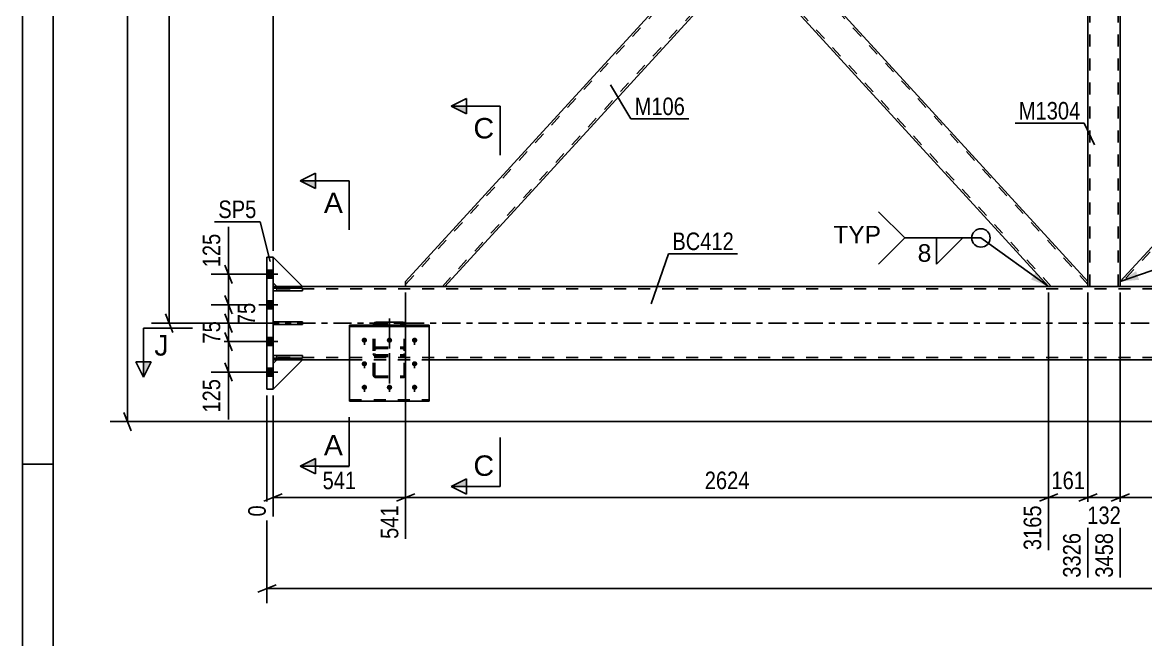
# Model space of a CAD drawing. Header units: millimetres. Extents: x -81 to 760, y -449 to 145.
# Drawn here: x -80.9 to 102.4, y -179.3 to -78.5 of the extents above; entities that cross this region are included whole.
import ezdxf

# ---------------------------------------------------------------- set-up
doc = ezdxf.new("R2010")
doc.units = ezdxf.units.MM
doc.linetypes.add('DXK_LINE_DOT2', pattern=[3.9198, 1.9599, -1.9599])
doc.linetypes.add('DXK_LINE_DOT3', pattern=[5.9187, 2.979, -0.9799, 0.9799, -0.9799])
doc.styles.add('Arial', font='ARIAL.TTF', dxfattribs={"height": 0.2})
doc.styles.add('Arial Narrow', font='ARIALN.TTF', dxfattribs={"height": 0.2})

# ---------------------------------------------------------------- blocks, each defined once
blk = doc.blocks.new('Unknown-122569792-1134')
at = {"color": 5, "linetype": 'Continuous'}
for p, q in [((-80.92, 145.34), (-80.92, -448.66)), ((-75.92, 140.34), (-75.92, -443.66)), ((-75.92, -150.66), (-80.92, -150.66))]:
    blk.add_line(p, q, dxfattribs=at)
blk = doc.blocks.new('Part-122569792-3609 - 3516')
at = {"color": 2, "linetype": 'Continuous'}
for p, q in [((-40, -121), (-40, -116.8)), ((-40, -116.8), (-35.2, -121.6)), ((-39.4, -121.6), (-40, -121)), ((-35.2, -121.6), (-39.4, -121.6))]:
    blk.add_line(p, q, dxfattribs=at)
blk = doc.blocks.new('Bolt-122569792-3689 - 3516')
at = {"linetype": 'Continuous'}
for points in [[(-41, -118.94), (-41, -120.26), (-40, -120.26), (-40, -118.94)], [(-41, -118.94), (-41, -120.26), (-40, -120.26), (-40, -118.94)], [(-41, -118.94), (-41, -120.26), (-40, -120.26), (-40, -118.94)], [(-41, -123.94), (-41, -125.26), (-40, -125.26), (-40, -123.94)], [(-41, -123.94), (-41, -125.26), (-40, -125.26), (-40, -123.94)], [(-41, -129.94), (-41, -131.26), (-40, -131.26), (-40, -129.94)], [(-41, -129.94), (-41, -131.26), (-40, -131.26), (-40, -129.94)], [(-41, -134.94), (-41, -136.26), (-40, -136.26), (-40, -134.94)], [(-41, -134.94), (-41, -136.26), (-40, -136.26), (-40, -134.94)], [(-41, -134.94), (-41, -136.26), (-40, -136.26), (-40, -134.94)]]:
    blk.add_hatch(color=1, dxfattribs=at).paths.add_polyline_path(points)
at = {"color": 1, "linetype": 'Continuous'}
for p, q in [((-40, -118.94), (-41, -118.94)), ((-40, -118.94), (-41, -118.94)), ((-40, -118.94), (-41, -118.94)), ((-39.24, -119.6), (-44, -119.6)), ((-39.24, -119.6), (-44, -119.6)), ((-39.24, -119.6), (-44, -119.6)), ((-40, -120.26), (-41, -120.26)), ((-40, -120.26), (-41, -120.26)), ((-40, -120.26), (-41, -120.26)), ((-39.24, -124.6), (-44, -124.6)), ((-39.24, -124.6), (-44, -124.6)), ((-40, -123.94), (-41, -123.94)), ((-40, -123.94), (-41, -123.94)), ((-40, -125.26), (-41, -125.26)), ((-40, -125.26), (-41, -125.26)), ((-40, -129.94), (-41, -129.94)), ((-40, -129.94), (-41, -129.94)), ((-39.24, -130.6), (-44, -130.6)), ((-39.24, -130.6), (-44, -130.6)), ((-40, -131.26), (-41, -131.26)), ((-40, -131.26), (-41, -131.26)), ((-39.24, -135.6), (-44, -135.6)), ((-39.24, -135.6), (-44, -135.6)), ((-39.24, -135.6), (-44, -135.6)), ((-40, -134.94), (-41, -134.94)), ((-40, -134.94), (-41, -134.94)), ((-40, -134.94), (-41, -134.94)), ((-40, -136.26), (-41, -136.26)), ((-40, -136.26), (-41, -136.26)), ((-40, -136.26), (-41, -136.26))]:
    blk.add_line(p, q, dxfattribs=at)
blk = doc.blocks.new('Part-122569792-3591 - 3516')
at = {"color": 7, "linetype": 'DXK_LINE_DOT2'}
for p, q in [((-35.2, -132.86), (-40, -132.86)), ((-40, -132.86), (-40, -133.34)), ((-40, -133.34), (-35.2, -133.34)), ((-39.4, -133.34), (-39.4, -132.86)), ((-35.2, -133.34), (-35.2, -132.86))]:
    blk.add_line(p, q, dxfattribs=at)
blk = doc.blocks.new('Part-122569792-3615 - 3516')
at = {"color": 2, "linetype": 'Continuous'}
for p, q in [((-39.4, -133.6), (-40, -134.2)), ((-40, -138.4), (-35.2, -133.6)), ((-39.4, -133.6), (-35.2, -133.6)), ((-40, -134.2), (-40, -138.4))]:
    blk.add_line(p, q, dxfattribs=at)
blk = doc.blocks.new('Part-122569792-3600 - 3516')
at = {"color": 2, "linetype": 'Continuous'}
for p, q in [((-40, -133.34), (-40, -132.86)), ((-40, -132.86), (-35.2, -132.86)), ((-35.2, -133.34), (-40, -133.34)), ((-35.2, -132.86), (-35.2, -133.34))]:
    blk.add_line(p, q, dxfattribs=at)
at = {"color": 7, "linetype": 'DXK_LINE_DOT2'}
blk.add_line((-39.4, -133.34), (-39.4, -132.86), dxfattribs=at)
blk = doc.blocks.new('Part-122569792-3594 - 3516')
at = {"color": 7, "linetype": 'DXK_LINE_DOT2'}
for p, q in [((-35.2, -121.86), (-40, -121.86)), ((-40, -121.86), (-40, -122.34)), ((-40, -122.34), (-35.2, -122.34)), ((-39.4, -122.34), (-39.4, -121.86)), ((-35.2, -122.34), (-35.2, -121.86))]:
    blk.add_line(p, q, dxfattribs=at)
blk = doc.blocks.new('Part-122569792-3597 - 3516')
at = {"color": 7, "linetype": 'DXK_LINE_DOT2'}
for p, q in [((-35.2, -127.36), (-40, -127.36)), ((-40, -127.36), (-40, -127.84)), ((-40, -127.84), (-35.2, -127.84)), ((-39.4, -127.84), (-39.4, -127.36)), ((-35.2, -127.84), (-35.2, -127.36))]:
    blk.add_line(p, q, dxfattribs=at)
blk = doc.blocks.new('Part-122569792-3603 - 3516')
at = {"color": 2, "linetype": 'Continuous'}
for p, q in [((-40, -122.34), (-40, -121.86)), ((-40, -121.86), (-35.2, -121.86)), ((-35.2, -122.34), (-40, -122.34)), ((-35.2, -121.86), (-35.2, -122.34))]:
    blk.add_line(p, q, dxfattribs=at)
at = {"color": 7, "linetype": 'DXK_LINE_DOT2'}
blk.add_line((-39.4, -122.34), (-39.4, -121.86), dxfattribs=at)
blk = doc.blocks.new('Part-122569792-3606 - 3516')
at = {"color": 2, "linetype": 'Continuous'}
for p, q in [((-40, -127.84), (-40, -127.36)), ((-40, -127.36), (-35.2, -127.36)), ((-35.2, -127.84), (-40, -127.84)), ((-35.2, -127.36), (-35.2, -127.84))]:
    blk.add_line(p, q, dxfattribs=at)
at = {"color": 7, "linetype": 'DXK_LINE_DOT2'}
blk.add_line((-39.4, -127.84), (-39.4, -127.36), dxfattribs=at)
blk = doc.blocks.new('Part-122569792-3612 - 3516')
at = {"color": 7, "linetype": 'DXK_LINE_DOT2'}
for p, q in [((-40, -121), (-40, -116.8)), ((-40, -116.8), (-35.2, -121.6)), ((-39.4, -121.6), (-40, -121)), ((-35.2, -121.6), (-39.4, -121.6))]:
    blk.add_line(p, q, dxfattribs=at)
blk = doc.blocks.new('Part-122569792-3618 - 3516')
at = {"color": 7, "linetype": 'DXK_LINE_DOT2'}
for p, q in [((-39.4, -133.6), (-40, -134.2)), ((-40, -138.4), (-35.2, -133.6)), ((-35.2, -133.6), (-39.4, -133.6)), ((-40, -134.2), (-40, -138.4))]:
    blk.add_line(p, q, dxfattribs=at)
blk = doc.blocks.new('Bolt-122569792-3680 - 3516')
at = {"linetype": 'Continuous'}
for points in [[(-25.1, -129.97), (-25.01, -129.98), (-24.92, -130), (-24.84, -130.05), (-24.77, -130.11), (-24.72, -130.18), (-24.68, -130.25), (-24.66, -130.34), (-24.66, -130.43), (-24.68, -130.51), (-24.72, -130.59), (-24.77, -130.66), (-24.84, -130.72), (-24.92, -130.76), (-25.01, -130.79), (-25.1, -130.8), (-25.19, -130.79), (-25.28, -130.76), (-25.36, -130.72), (-25.43, -130.66), (-25.48, -130.59), (-25.52, -130.51), (-25.54, -130.43), (-25.54, -130.34), (-25.52, -130.25), (-25.48, -130.18), (-25.43, -130.11), (-25.36, -130.05), (-25.28, -130), (-25.19, -129.98)], [(-21, -129.97), (-20.91, -129.98), (-20.82, -130), (-20.74, -130.05), (-20.67, -130.11), (-20.62, -130.18), (-20.58, -130.25), (-20.56, -130.34), (-20.56, -130.43), (-20.58, -130.51), (-20.62, -130.59), (-20.67, -130.66), (-20.74, -130.72), (-20.82, -130.76), (-20.91, -130.79), (-21, -130.8), (-21.09, -130.79), (-21.18, -130.76), (-21.26, -130.72), (-21.33, -130.66), (-21.38, -130.59), (-21.42, -130.51), (-21.44, -130.43), (-21.44, -130.34), (-21.42, -130.25), (-21.38, -130.18), (-21.33, -130.11), (-21.26, -130.05), (-21.18, -130), (-21.09, -129.98)], [(-16.9, -129.97), (-16.81, -129.98), (-16.72, -130), (-16.64, -130.05), (-16.57, -130.11), (-16.52, -130.18), (-16.48, -130.25), (-16.46, -130.34), (-16.46, -130.43), (-16.48, -130.51), (-16.52, -130.59), (-16.57, -130.66), (-16.64, -130.72), (-16.72, -130.76), (-16.81, -130.79), (-16.9, -130.8), (-16.99, -130.79), (-17.08, -130.76), (-17.16, -130.72), (-17.23, -130.66), (-17.28, -130.59), (-17.32, -130.51), (-17.34, -130.43), (-17.34, -130.34), (-17.32, -130.25), (-17.28, -130.18), (-17.23, -130.11), (-17.16, -130.05), (-17.08, -130), (-16.99, -129.98)], [(-25.1, -133.82), (-25.01, -133.83), (-24.92, -133.86), (-24.84, -133.9), (-24.77, -133.96), (-24.72, -134.03), (-24.68, -134.11), (-24.66, -134.19), (-24.66, -134.28), (-24.68, -134.36), (-24.72, -134.44), (-24.77, -134.51), (-24.84, -134.57), (-24.92, -134.61), (-25.01, -134.64), (-25.1, -134.65), (-25.19, -134.64), (-25.28, -134.61), (-25.36, -134.57), (-25.43, -134.51), (-25.48, -134.44), (-25.52, -134.36), (-25.54, -134.28), (-25.54, -134.19), (-25.52, -134.11), (-25.48, -134.03), (-25.43, -133.96), (-25.36, -133.9), (-25.28, -133.86), (-25.19, -133.83)], [(-16.9, -133.82), (-16.81, -133.83), (-16.72, -133.86), (-16.64, -133.9), (-16.57, -133.96), (-16.52, -134.03), (-16.48, -134.11), (-16.46, -134.19), (-16.46, -134.28), (-16.48, -134.36), (-16.52, -134.44), (-16.57, -134.51), (-16.64, -134.57), (-16.72, -134.61), (-16.81, -134.64), (-16.9, -134.65), (-16.99, -134.64), (-17.08, -134.61), (-17.16, -134.57), (-17.23, -134.51), (-17.28, -134.44), (-17.32, -134.36), (-17.34, -134.28), (-17.34, -134.19), (-17.32, -134.11), (-17.28, -134.03), (-17.23, -133.96), (-17.16, -133.9), (-17.08, -133.86), (-16.99, -133.83)], [(-25.1, -137.67), (-25.01, -137.68), (-24.92, -137.71), (-24.84, -137.75), (-24.77, -137.81), (-24.72, -137.88), (-24.68, -137.96), (-24.66, -138.04), (-24.66, -138.13), (-24.68, -138.22), (-24.72, -138.29), (-24.77, -138.36), (-24.84, -138.42), (-24.92, -138.47), (-25.01, -138.49), (-25.1, -138.5), (-25.19, -138.49), (-25.28, -138.47), (-25.36, -138.42), (-25.43, -138.36), (-25.48, -138.29), (-25.52, -138.22), (-25.54, -138.13), (-25.54, -138.04), (-25.52, -137.96), (-25.48, -137.88), (-25.43, -137.81), (-25.36, -137.75), (-25.28, -137.71), (-25.19, -137.68)], [(-21, -137.67), (-20.91, -137.68), (-20.82, -137.71), (-20.74, -137.75), (-20.67, -137.81), (-20.62, -137.88), (-20.58, -137.96), (-20.56, -138.04), (-20.56, -138.13), (-20.58, -138.22), (-20.62, -138.29), (-20.67, -138.36), (-20.74, -138.42), (-20.82, -138.47), (-20.91, -138.49), (-21, -138.5), (-21.09, -138.49), (-21.18, -138.47), (-21.26, -138.42), (-21.33, -138.36), (-21.38, -138.29), (-21.42, -138.22), (-21.44, -138.13), (-21.44, -138.04), (-21.42, -137.96), (-21.38, -137.88), (-21.33, -137.81), (-21.26, -137.75), (-21.18, -137.71), (-21.09, -137.68)], [(-16.9, -137.67), (-16.81, -137.68), (-16.72, -137.71), (-16.64, -137.75), (-16.57, -137.81), (-16.52, -137.88), (-16.48, -137.96), (-16.46, -138.04), (-16.46, -138.13), (-16.48, -138.22), (-16.52, -138.29), (-16.57, -138.36), (-16.64, -138.42), (-16.72, -138.47), (-16.81, -138.49), (-16.9, -138.5), (-16.99, -138.49), (-17.08, -138.47), (-17.16, -138.42), (-17.23, -138.36), (-17.28, -138.29), (-17.32, -138.22), (-17.34, -138.13), (-17.34, -138.04), (-17.32, -137.96), (-17.28, -137.88), (-17.23, -137.81), (-17.16, -137.75), (-17.08, -137.71), (-16.99, -137.68)]]:
    blk.add_hatch(color=1, dxfattribs=at).paths.add_polyline_path(points)
at = {"color": 1, "linetype": 'Continuous'}
for p, q in [((-25.1, -129.99), (-25.1, -131.12)), ((-21, -129.99), (-21, -131.12)), ((-16.9, -129.99), (-16.9, -131.12)), ((-25.1, -133.84), (-25.1, -134.97)), ((-16.9, -133.84), (-16.9, -134.97)), ((-25.1, -137.69), (-25.1, -138.83)), ((-21, -137.69), (-21, -138.83)), ((-16.9, -137.69), (-16.9, -138.83))]:
    blk.add_line(p, q, dxfattribs=at)
blk = doc.blocks.new('Bolt-122569792-3681 - 3516')
at = {"color": 1, "linetype": 'DXK_LINE_DOT2'}
for p, q in [((-25.1, -129.99), (-25.1, -131.12)), ((-21, -129.99), (-21, -131.12)), ((-16.9, -129.99), (-16.9, -131.12)), ((-25.1, -133.84), (-25.1, -134.97)), ((-16.9, -133.84), (-16.9, -134.97)), ((-25.1, -137.69), (-25.1, -138.83)), ((-21, -137.69), (-21, -138.83)), ((-16.9, -137.69), (-16.9, -138.83))]:
    blk.add_line(p, q, dxfattribs=at)
blk = doc.blocks.new('Part-122569792-3720 - 3516')
at = {"color": 2, "linetype": 'Continuous'}
for p, q in [((-40, -121.6), (-39.4, -121.6)), ((578.17, -121.6), (-35.2, -121.6)), ((-40, -133.6), (-39.4, -133.6)), ((-35.2, -133.6), (-27.5, -133.6)), ((196.27, -133.6), (-14.5, -133.6))]:
    blk.add_line(p, q, dxfattribs=at)
at = {"color": 7, "linetype": 'DXK_LINE_DOT2'}
for p, q in [((-40, -133.6), (-40, -121.6)), ((578.17, -122), (-40, -122)), ((-35.2, -121.6), (-39.4, -121.6)), ((578.17, -133.2), (-40, -133.2)), ((-39.4, -133.6), (-35.2, -133.6)), ((578.17, -133.6), (-27.5, -133.6)), ((-27.5, -133.6), (-14.5, -133.6))]:
    blk.add_line(p, q, dxfattribs=at)
at = {"color": 7, "linetype": 'DXK_LINE_DOT3'}
blk.add_line((-42, -127.6), (578.17, -127.6), dxfattribs=at)
blk = doc.blocks.new('Part-122569792-3762 - 3516')
at = {"color": 2, "linetype": 'Continuous'}
for p, q in [((-14.5, -127.91), (-27.5, -127.91)), ((-27.5, -127.91), (-27.5, -140.34)), ((-27.5, -128.13), (-14.5, -128.13)), ((-14.5, -140.34), (-14.5, -127.91)), ((-27.5, -140.34), (-14.5, -140.34))]:
    blk.add_line(p, q, dxfattribs=at)
at = {"color": 7, "linetype": 'DXK_LINE_DOT2'}
blk.add_line((-27.5, -140.12), (-14.5, -140.12), dxfattribs=at)
blk = doc.blocks.new('Part-122569792-3886 - 3516')
at = {"color": 7, "linetype": 'DXK_LINE_DOT2'}
for p, q in [((98.31, -6), (93.03, -6)), ((93.03, -6.8), (93.03, -6)), ((93.35, -121.6), (93.35, -6)), ((97.99, -121.6), (97.99, -6)), ((98.31, -6.8), (98.31, -6)), ((93.03, -121.6), (93.03, -120.8)), ((98.31, -121.6), (98.31, -120.8)), ((98.31, -121.6), (93.03, -121.6))]:
    blk.add_line(p, q, dxfattribs=at)
at = {"color": 2, "linetype": 'Continuous'}
for p, q in [((93.03, -120.8), (93.03, -6.8)), ((98.31, -120.8), (98.31, -6.8))]:
    blk.add_line(p, q, dxfattribs=at)
blk = doc.blocks.new('Part-122569792-3765 - 3516')
at = {"color": 7, "linetype": 'DXK_LINE_DOT2'}
for p, q in [((-27.5, -140.34), (-27.5, -127.91)), ((-14.5, -127.91), (-27.5, -127.91)), ((-27.5, -128.13), (-14.5, -128.13)), ((-14.5, -140.34), (-14.5, -127.91)), ((-27.5, -140.12), (-14.5, -140.12)), ((-14.5, -140.34), (-27.5, -140.34))]:
    blk.add_line(p, q, dxfattribs=at)
blk = doc.blocks.new('Part-122569792-3768 - 3516')
at = {"color": 7, "linetype": 'DXK_LINE_DOT2'}
for p, q in [((-23.6, -127.75), (-23.64, -127.94)), ((-23.64, -136.05), (-23.64, -127.94)), ((-23.4, -127.94), (-23.38, -127.84)), ((-23.4, -136.05), (-23.4, -127.94)), ((-23.38, -127.84), (-23.33, -127.76)), ((-23.16, -127.43), (-23.34, -127.47)), ((-23.33, -127.76), (-23.25, -127.71)), ((-23.25, -127.71), (-23.16, -127.69)), ((-23.16, -127.43), (-18.84, -127.43)), ((-23.16, -127.69), (-18.84, -127.69)), ((-18.66, -127.47), (-18.84, -127.43)), ((-18.84, -127.69), (-18.75, -127.71)), ((-18.75, -127.71), (-18.67, -127.76)), ((-18.67, -127.76), (-18.62, -127.84)), ((-18.62, -127.84), (-18.6, -127.94)), ((-18.6, -136.05), (-18.6, -127.94)), ((-18.36, -127.94), (-18.4, -127.75)), ((-18.36, -136.05), (-18.36, -127.94)), ((-23.64, -131.99), (-23.6, -131.81)), ((-23.6, -131.81), (-23.5, -131.67)), ((-23.5, -131.67), (-23.34, -131.57)), ((-23.38, -131.9), (-23.4, -131.99)), ((-23.33, -131.83), (-23.38, -131.9)), ((-23.34, -131.57), (-23.16, -131.53)), ((-23.25, -131.78), (-23.33, -131.83)), ((-23.16, -131.76), (-23.25, -131.78)), ((-23.16, -131.53), (-18.84, -131.53)), ((-23.16, -131.76), (-18.84, -131.76)), ((-18.84, -131.53), (-18.66, -131.57)), ((-18.75, -131.78), (-18.84, -131.76)), ((-18.67, -131.83), (-18.75, -131.78)), ((-18.62, -131.9), (-18.67, -131.83)), ((-18.66, -131.57), (-18.5, -131.67)), ((-18.6, -131.99), (-18.62, -131.9)), ((-18.5, -131.67), (-18.4, -131.81)), ((-18.4, -131.81), (-18.36, -131.99)), ((-23.64, -132.54), (-23.6, -132.73)), ((-23.38, -132.64), (-23.4, -132.54)), ((-23.33, -132.72), (-23.38, -132.64)), ((-23.34, -133.01), (-23.16, -133.05)), ((-23.25, -132.77), (-23.33, -132.72)), ((-23.16, -132.79), (-23.25, -132.77)), ((-23.16, -132.79), (-18.84, -132.79)), ((-23.16, -133.05), (-18.84, -133.05)), ((-18.75, -132.77), (-18.84, -132.79)), ((-18.84, -133.05), (-18.66, -133.01)), ((-18.67, -132.72), (-18.75, -132.77)), ((-18.62, -132.64), (-18.67, -132.72)), ((-18.6, -132.54), (-18.62, -132.64)), ((-18.4, -132.73), (-18.36, -132.54)), ((-23.6, -136.22), (-23.64, -136.05)), ((-23.5, -136.36), (-23.6, -136.22)), ((-23.34, -136.46), (-23.5, -136.36)), ((-23.4, -136.05), (-23.38, -136.13)), ((-23.38, -136.13), (-23.33, -136.2)), ((-23.16, -136.5), (-23.34, -136.46)), ((-23.33, -136.2), (-23.25, -136.25)), ((-23.25, -136.25), (-23.16, -136.27)), ((-23.16, -136.27), (-18.84, -136.27)), ((-23.16, -136.5), (-18.84, -136.5)), ((-18.84, -136.27), (-18.75, -136.25)), ((-18.66, -136.46), (-18.84, -136.5)), ((-18.75, -136.25), (-18.67, -136.2)), ((-18.67, -136.2), (-18.62, -136.13)), ((-18.5, -136.36), (-18.66, -136.46)), ((-18.62, -136.13), (-18.6, -136.05)), ((-18.4, -136.22), (-18.5, -136.36)), ((-18.36, -136.05), (-18.4, -136.22))]:
    blk.add_line(p, q, dxfattribs=at)
at = {"color": 7, "linetype": 'DXK_LINE_DOT3'}
blk.add_line((-21, -137.44), (-21, -126.82), dxfattribs=at)
at = {"color": 7, "linetype": 'DXK_LINE_DOT2'}
for centre, start, end in [((-23.14, -127.92), 114.32, 159.2417), ((-18.86, -127.92), 20.7583, 65.68), ((-23.14, -132.56), 200.7583, 245.68), ((-18.86, -132.56), 294.32, 339.2417)]:
    blk.add_arc(centre, 0.496, start, end, dxfattribs=at)
blk = doc.blocks.new('Part-122569792-3806 - 3516')
at = {"color": 2, "linetype": 'Continuous'}
for p, q in [((-41, -138.4), (-41, -116.8)), ((-40, -116.8), (-41, -116.8)), ((-40, -138.4), (-40, -116.8)), ((-41, -138.4), (-40, -138.4))]:
    blk.add_line(p, q, dxfattribs=at)
blk = doc.blocks.new('Part-122569792-3846 - 3516')
at = {"color": 2, "linetype": 'Continuous'}
for p, q in [((37.77, -67.24), (40.91, -63.8)), ((93.03, -120.8), (40.91, -63.8)), ((37.33, -67.71), (37.77, -67.24)), ((86.6, -121.6), (37.33, -67.71)), ((93.03, -121.6), (93.03, -120.8))]:
    blk.add_line(p, q, dxfattribs=at)
at = {"color": 7, "linetype": 'DXK_LINE_DOT2'}
for p, q in [((93.03, -121.27), (40.69, -64.04)), ((37.37, -67.68), (37.77, -67.24)), ((37.55, -67.48), (37.57, -67.46)), ((87.04, -121.6), (37.55, -67.48)), ((93.03, -121.6), (86.6, -121.6)), ((93.03, -121.6), (93.03, -121.57))]:
    blk.add_line(p, q, dxfattribs=at)
blk = doc.blocks.new('Part-122569792-3861 - 3516')
at = {"color": 7, "linetype": 'DXK_LINE_DOT2'}
for p, q in [((-23.64, -127.94), (-23.63, -127.91)), ((-23.64, -136.05), (-23.64, -127.94)), ((-23.38, -127.84), (-23.4, -127.94)), ((-23.4, -136.05), (-23.4, -127.94)), ((-23.33, -127.76), (-23.38, -127.84)), ((-23.25, -127.71), (-23.33, -127.76)), ((-23.16, -127.69), (-23.25, -127.71)), ((-23.16, -127.69), (-18.84, -127.69)), ((-18.75, -127.71), (-18.84, -127.69)), ((-18.67, -127.76), (-18.75, -127.71)), ((-18.62, -127.84), (-18.67, -127.76)), ((-18.6, -127.94), (-18.62, -127.84)), ((-18.6, -136.05), (-18.6, -127.94)), ((-18.37, -127.91), (-18.36, -127.94)), ((-18.36, -136.05), (-18.36, -127.94)), ((-23.6, -131.81), (-23.64, -131.99)), ((-23.5, -131.67), (-23.6, -131.81)), ((-23.34, -131.57), (-23.5, -131.67)), ((-23.4, -131.99), (-23.38, -131.9)), ((-23.38, -131.9), (-23.33, -131.83)), ((-23.16, -131.53), (-23.34, -131.57)), ((-23.33, -131.83), (-23.25, -131.78)), ((-23.25, -131.78), (-23.16, -131.76)), ((-23.16, -131.53), (-18.84, -131.53)), ((-23.16, -131.76), (-18.84, -131.76)), ((-18.66, -131.57), (-18.84, -131.53)), ((-18.84, -131.76), (-18.75, -131.78)), ((-18.75, -131.78), (-18.67, -131.83)), ((-18.67, -131.83), (-18.62, -131.9)), ((-18.5, -131.67), (-18.66, -131.57)), ((-18.62, -131.9), (-18.6, -131.99)), ((-18.4, -131.81), (-18.5, -131.67)), ((-18.36, -131.99), (-18.4, -131.81)), ((-23.6, -132.73), (-23.64, -132.54)), ((-23.4, -132.54), (-23.38, -132.64)), ((-23.38, -132.64), (-23.33, -132.72)), ((-23.16, -133.05), (-23.34, -133.01)), ((-23.33, -132.72), (-23.25, -132.77)), ((-23.25, -132.77), (-23.16, -132.79)), ((-23.16, -132.79), (-18.84, -132.79)), ((-23.16, -133.05), (-18.84, -133.05)), ((-18.84, -132.79), (-18.75, -132.77)), ((-18.66, -133.01), (-18.84, -133.05)), ((-18.75, -132.77), (-18.67, -132.72)), ((-18.67, -132.72), (-18.62, -132.64)), ((-18.62, -132.64), (-18.6, -132.54)), ((-18.36, -132.54), (-18.4, -132.73)), ((-23.64, -136.05), (-23.6, -136.22)), ((-23.6, -136.22), (-23.5, -136.36)), ((-23.5, -136.36), (-23.34, -136.46)), ((-23.38, -136.13), (-23.4, -136.05)), ((-23.33, -136.2), (-23.38, -136.13)), ((-23.34, -136.46), (-23.16, -136.5)), ((-23.25, -136.25), (-23.33, -136.2)), ((-23.16, -136.27), (-23.25, -136.25)), ((-23.16, -136.27), (-18.84, -136.27)), ((-23.16, -136.5), (-18.84, -136.5)), ((-18.75, -136.25), (-18.84, -136.27)), ((-18.84, -136.5), (-18.66, -136.46)), ((-18.67, -136.2), (-18.75, -136.25)), ((-18.62, -136.13), (-18.67, -136.2)), ((-18.66, -136.46), (-18.5, -136.36)), ((-18.6, -136.05), (-18.62, -136.13)), ((-18.5, -136.36), (-18.4, -136.22)), ((-18.4, -136.22), (-18.36, -136.05))]:
    blk.add_line(p, q, dxfattribs=at)
at = {"color": 2, "linetype": 'Continuous'}
for p, q in [((-23.63, -127.91), (-23.6, -127.75)), ((-23.34, -127.47), (-23.16, -127.43)), ((-23.16, -127.43), (-18.84, -127.43)), ((-18.84, -127.43), (-18.66, -127.47)), ((-18.4, -127.75), (-18.37, -127.91))]:
    blk.add_line(p, q, dxfattribs=at)
at = {"color": 7, "linetype": 'DXK_LINE_DOT3'}
blk.add_line((-21, -126.82), (-21, -137.44), dxfattribs=at)
at = {"color": 2, "linetype": 'Continuous'}
for centre, start, end in [((-23.14, -127.92), 114.32, 159.2417), ((-18.86, -127.92), 20.7583, 65.68)]:
    blk.add_arc(centre, 0.496, start, end, dxfattribs=at)
at = {"color": 7, "linetype": 'DXK_LINE_DOT2'}
for centre, start, end in [((-23.14, -132.56), 200.7583, 245.68), ((-18.86, -132.56), 294.32, 339.2417)]:
    blk.add_arc(centre, 0.496, start, end, dxfattribs=at)
blk = doc.blocks.new('Part-122569792-3926 - 3516')
at = {"color": 7, "linetype": 'DXK_LINE_DOT2'}
for p, q in [((203.7, -6), (98.31, -121.27)), ((209.69, -6.33), (104.3, -121.6)), ((209.69, -6), (203.27, -6)), ((209.69, -6.48), (209.69, -6)), ((154, -59.89), (150.42, -63.8)), ((157.58, -63.8), (154, -67.71)), ((104.73, -121.6), (98.31, -121.6))]:
    blk.add_line(p, q, dxfattribs=at)
at = {"color": 2, "linetype": 'Continuous'}
for p, q in [((203.27, -6), (154, -59.89)), ((209.69, -6.8), (157.58, -63.8)), ((209.69, -6.52), (209.69, -6.48)), ((209.69, -6.8), (209.69, -6.52)), ((150.42, -63.8), (98.31, -120.8)), ((154, -67.71), (104.73, -121.6)), ((98.31, -121.6), (98.31, -120.8))]:
    blk.add_line(p, q, dxfattribs=at)
blk = doc.blocks.new('Part-122569792-3931 - 3516')
at = {"color": 2, "linetype": 'Continuous'}
for p, q in [((-18.36, -120.8), (86.6, -6)), ((93.03, -6.8), (40.91, -63.8)), ((93.03, -6.8), (93.03, -6)), ((-11.94, -121.6), (37.33, -67.71)), ((-18.36, -121.6), (-18.36, -120.8))]:
    blk.add_line(p, q, dxfattribs=at)
at = {"color": 7, "linetype": 'DXK_LINE_DOT2'}
for p, q in [((-18.36, -121.27), (87.04, -6)), ((-12.37, -121.6), (93.03, -6.33)), ((93.03, -6), (86.6, -6)), ((40.91, -63.8), (37.33, -67.71)), ((-18.36, -121.41), (-18.36, -121.39)), ((-18.36, -121.6), (-11.94, -121.6))]:
    blk.add_line(p, q, dxfattribs=at)
blk = doc.blocks.new('StraightDimension-122569792-8503 - 3516')
at = {"color": 7, "linetype": 'Continuous'}
for p, q in [((86.6, -122.6), (86.6, -164.68)), ((93.03, -122.6), (93.03, -169.18)), ((85.1, -156.67), (88.1, -155.47)), ((94.53, -155.47), (91.53, -156.67)), ((86.6, -156.07), (93.03, -156.07))]:
    blk.add_line(p, q, dxfattribs=at)
at = {"color": 0}
blk.add_wipeout([(93.16, -155.32), (93.16, -151.12), (86.47, -151.12), (86.47, -155.32)], dxfattribs=at)
at = {"color": 0, "linetype": 'Continuous'}
blk.add_wipeout([(92.43, -161.27), (88.23, -161.27), (88.23, -169.78), (92.43, -169.78)], dxfattribs=at)
at = {"color": 3, "style": 'Arial Narrow'}
blk.add_text('161', height=2.863, dxfattribs=at).set_placement((87.07, -154.72))
at = {"color": 3, "linetype": 'Continuous', "style": 'Arial Narrow'}
blk.add_text('3326', height=2.863, rotation=90.0002, dxfattribs=at).set_placement((91.83, -169.18))
blk = doc.blocks.new('StraightDimension-122569792-8504 - 3516')
at = {"color": 7, "linetype": 'Continuous'}
for p, q in [((-18.36, -122.6), (-18.36, -162.85)), ((86.6, -122.6), (86.6, -164.68)), ((-16.86, -155.47), (-19.86, -156.67)), ((85.1, -156.67), (88.1, -155.47)), ((-18.36, -156.07), (86.6, -156.07))]:
    blk.add_line(p, q, dxfattribs=at)
at = {"color": 0}
blk.add_wipeout([(38.38, -155.32), (38.38, -151.12), (29.87, -151.12), (29.87, -155.32)], dxfattribs=at)
at = {"color": 0, "linetype": 'Continuous'}
blk.add_wipeout([(86, -156.77), (81.8, -156.77), (81.8, -165.28), (86, -165.28)], dxfattribs=at)
at = {"color": 3, "style": 'Arial Narrow'}
blk.add_text('2624', height=2.863, dxfattribs=at).set_placement((30.47, -154.72))
at = {"color": 3, "linetype": 'Continuous', "style": 'Arial Narrow'}
blk.add_text('3165', height=2.863, rotation=90.0002, dxfattribs=at).set_placement((85.4, -164.68))
blk = doc.blocks.new('StraightDimension-122569792-3989 - 3516')
at = {"color": 7, "linetype": 'Continuous'}
for p, q in [((-47.88, -129.1), (-46.68, -132.1)), ((-43.55, -130.6), (-50.13, -130.6)), ((-47.28, -135.6), (-47.28, -130.6)), ((-43.55, -135.6), (-50.13, -135.6)), ((-46.68, -137.1), (-47.88, -134.1))]:
    blk.add_line(p, q, dxfattribs=at)
at = {"color": 0}
blk.add_wipeout([(-48.03, -136.12), (-52.23, -136.12), (-52.23, -142.81), (-48.03, -142.81)], dxfattribs=at)
at = {"color": 7, "linetype": 'Continuous'}
blk.add_line((-47.28, -135.6), (-47.28, -143.33), dxfattribs=at)
blk.add_line((-47.28, -135.6), (-47.28, -143.33), dxfattribs=at)
at = {"color": 3, "style": 'Arial Narrow'}
blk.add_text('125', height=2.863, rotation=90.0002, dxfattribs=at).set_placement((-48.63, -142.21))
blk = doc.blocks.new('StraightDimension-122569792-4002 - 3516')
at = {"color": 7, "linetype": 'Continuous'}
for p, q in [((-47.88, -126.1), (-46.68, -129.1)), ((-41, -127.6), (-50.13, -127.6)), ((-47.28, -130.6), (-47.28, -127.6)), ((-46.68, -132.1), (-47.88, -129.1)), ((-43.55, -130.6), (-50.13, -130.6))]:
    blk.add_line(p, q, dxfattribs=at)
at = {"color": 0}
blk.add_wipeout([(-48.03, -126.67), (-52.23, -126.67), (-52.23, -131.53), (-48.03, -131.53)], dxfattribs=at)
at = {"color": 3, "style": 'Arial Narrow'}
blk.add_text('75', height=2.863, rotation=90.0002, dxfattribs=at).set_placement((-48.63, -130.93))
blk = doc.blocks.new('StraightDimension-122569792-4013 - 3516')
at = {"color": 7, "linetype": 'Continuous'}
for p, q in [((-44.29, -124.6), (-49.68, -124.6)), ((-47.88, -123.1), (-46.68, -126.1)), ((-47.28, -127.6), (-47.28, -124.6)), ((-46.68, -129.1), (-47.88, -126.1)), ((-41, -127.6), (-49.68, -127.6))]:
    blk.add_line(p, q, dxfattribs=at)
at = {"color": 0}
blk.add_wipeout([(-42.33, -123.67), (-46.53, -123.67), (-46.53, -128.53), (-42.33, -128.53)], dxfattribs=at)
at = {"color": 3, "style": 'Arial Narrow'}
blk.add_text('75', height=2.863, rotation=90.0002, dxfattribs=at).set_placement((-42.93, -127.93))
blk = doc.blocks.new('StraightDimension-122569792-4024 - 3516')
at = {"color": 7, "linetype": 'Continuous'}
for p, q in [((-47.88, -118.1), (-46.68, -121.1)), ((-44, -119.6), (-50.13, -119.6)), ((-47.28, -124.6), (-47.28, -119.6)), ((-44.29, -124.6), (-50.13, -124.6)), ((-46.68, -126.1), (-47.88, -123.1))]:
    blk.add_line(p, q, dxfattribs=at)
at = {"color": 0}
blk.add_wipeout([(-48.03, -112.39), (-52.23, -112.39), (-52.23, -119.07), (-48.03, -119.07)], dxfattribs=at)
at = {"color": 7, "linetype": 'Continuous'}
blk.add_line((-47.28, -119.6), (-47.28, -111.87), dxfattribs=at)
blk.add_line((-47.28, -119.6), (-47.28, -111.87), dxfattribs=at)
at = {"color": 3, "style": 'Arial Narrow'}
blk.add_text('125', height=2.863, rotation=90.0002, dxfattribs=at).set_placement((-48.63, -118.47))
blk = doc.blocks.new('StraightDimension-122569792-4080 - 3516')
at = {"color": 7, "linetype": 'Continuous'}
for p, q in [((0, -7), (0, -55.95)), ((-40, -115.8), (-40, -50.7)), ((-38.5, -52.95), (-41.5, -54.15)), ((-1.5, -54.15), (1.5, -52.95)), ((-40, -53.55), (0, -53.55))]:
    blk.add_line(p, q, dxfattribs=at)
at = {"color": 0}
blk.add_wipeout([(-15.74, -52.8), (-15.74, -48.6), (-24.26, -48.6), (-24.26, -52.8)], dxfattribs=at)
at = {"color": 3, "style": 'Arial Narrow'}
blk.add_text('1000', height=2.863, dxfattribs=at).set_placement((-23.66, -52.2))
blk = doc.blocks.new('StraightDimension-122569792-4093 - 3516')
at = {"color": 7, "linetype": 'Continuous'}
for p, q in [((-1, 0), (-59.84, 0)), ((-56.39, -1.5), (-57.59, 1.5)), ((-56.99, -127.6), (-56.99, 0)), ((-57.59, -126.1), (-56.39, -129.1)), ((-41, -127.6), (-59.84, -127.6))]:
    blk.add_line(p, q, dxfattribs=at)
at = {"color": 0}
blk.add_wipeout([(-57.74, -59.54), (-61.94, -59.54), (-61.94, -68.06), (-57.74, -68.06)], dxfattribs=at)
at = {"color": 3, "style": 'Arial Narrow'}
blk.add_text('3190', height=2.863, rotation=90.0002, dxfattribs=at).set_placement((-58.34, -67.46))
blk = doc.blocks.new('StraightDimension-122569792-4746 - 3516')
at = {"color": 7, "linetype": 'Continuous'}
for p, q in [((-63.75, -143.68), (-63.75, 6)), ((-64.35, -142.18), (-63.15, -145.18)), ((204.83, -143.68), (-66.6, -143.68))]:
    blk.add_line(p, q, dxfattribs=at)
blk = doc.blocks.new('StraightDimension-122569792-4756 - 3516')
at = {"color": 7, "linetype": 'Continuous'}
for p, q in [((-41, -139.4), (-41, -173.35)), ((-39.5, -170.35), (-42.5, -171.55)), ((-41, -170.95), (597.27, -170.95))]:
    blk.add_line(p, q, dxfattribs=at)
blk = doc.blocks.new('StraightDimension-122569792-8501 - 3516')
at = {"color": 7, "linetype": 'Continuous'}
for p, q in [((98.31, -122.6), (98.31, -169.18)), ((203.27, -122.6), (203.27, -164.68)), ((99.81, -155.47), (96.81, -156.67)), ((201.77, -156.67), (204.77, -155.47)), ((98.31, -156.07), (203.27, -156.07))]:
    blk.add_line(p, q, dxfattribs=at)
at = {"color": 0}
blk.add_wipeout([(155.05, -155.32), (155.05, -151.12), (146.53, -151.12), (146.53, -155.32)], dxfattribs=at)
at = {"color": 0, "linetype": 'Continuous'}
blk.add_wipeout([(202.67, -156.77), (198.47, -156.77), (198.47, -165.28), (202.67, -165.28)], dxfattribs=at)
at = {"color": 3, "style": 'Arial Narrow'}
blk.add_text('2624', height=2.863, dxfattribs=at).set_placement((147.13, -154.72))
at = {"color": 3, "linetype": 'Continuous', "style": 'Arial Narrow'}
blk.add_text('6082', height=2.863, rotation=90.0002, dxfattribs=at).set_placement((202.07, -164.68))
blk = doc.blocks.new('StraightDimension-122569792-8502 - 3516')
at = {"color": 7, "linetype": 'Continuous'}
for p, q in [((93.03, -122.6), (93.03, -169.18)), ((98.31, -122.6), (98.31, -169.18)), ((91.53, -156.67), (94.53, -155.47)), ((99.81, -155.47), (96.81, -156.67)), ((93.03, -156.07), (98.31, -156.07))]:
    blk.add_line(p, q, dxfattribs=at)
at = {"color": 0}
blk.add_wipeout([(99.01, -161.02), (99.01, -156.82), (92.32, -156.82), (92.32, -161.02)], dxfattribs=at)
at = {"color": 0, "linetype": 'Continuous'}
blk.add_wipeout([(97.71, -161.27), (93.51, -161.27), (93.51, -169.78), (97.71, -169.78)], dxfattribs=at)
at = {"color": 3, "style": 'Arial Narrow'}
blk.add_text('132', height=2.863, dxfattribs=at).set_placement((92.92, -160.42))
at = {"color": 3, "linetype": 'Continuous', "style": 'Arial Narrow'}
blk.add_text('3458', height=2.863, rotation=90.0002, dxfattribs=at).set_placement((97.11, -169.18))
blk = doc.blocks.new('StraightDimension-122569792-8505 - 3516')
at = {"color": 7, "linetype": 'Continuous'}
for p, q in [((-18.36, -122.6), (-18.36, -162.85)), ((-40, -139.4), (-40, -159.19)), ((-38.5, -155.47), (-41.5, -156.67)), ((-19.86, -156.67), (-16.86, -155.47)), ((-40, -156.07), (-18.36, -156.07))]:
    blk.add_line(p, q, dxfattribs=at)
at = {"color": 0}
blk.add_wipeout([(-25.84, -155.32), (-25.84, -151.12), (-32.52, -151.12), (-32.52, -155.32)], dxfattribs=at)
at = {"color": 0, "linetype": 'Continuous'}
for points in [[(-40.6, -156.77), (-44.8, -156.77), (-44.8, -159.79), (-40.6, -159.79)], [(-18.96, -156.77), (-23.16, -156.77), (-23.16, -163.45), (-18.96, -163.45)]]:
    blk.add_wipeout(points, dxfattribs=at)
at = {"color": 3, "style": 'Arial Narrow'}
blk.add_text('541', height=2.863, dxfattribs=at).set_placement((-31.92, -154.72))
at = {"color": 3, "linetype": 'Continuous', "style": 'Arial Narrow'}
for s, height, p in [('0', 2.86, (-41.2, -159.19)), ('541', 2.863, (-19.56, -162.85))]:
    blk.add_text(s, height=height, rotation=90.0002, dxfattribs=at).set_placement(p)
blk = doc.blocks.new('SectionMark-122569792-4809 - 3516')
at = {"linetype": 'Continuous'}
blk.add_hatch(color=6, dxfattribs=at).paths.add_polyline_path([(-61.14, -133.9), (-59.89, -133.9), (-61.14, -136.4)])
at = {"color": 6, "linetype": 'Continuous'}
for p, q in [((-61.14, -128.4), (-53.14, -128.4)), ((-61.14, -128.4), (-61.14, -136.4)), ((-61.14, -136.4), (-62.39, -133.9)), ((-59.89, -133.9), (-62.39, -133.9)), ((-61.14, -136.4), (-59.89, -133.9))]:
    blk.add_line(p, q, dxfattribs=at)
at = {"color": 0, "linetype": 'Continuous'}
blk.add_wipeout([(-57.06, -132.9), (-57.06, -129.4), (-59.39, -129.4), (-59.39, -132.9)], dxfattribs=at)
at = {"color": 3, "linetype": 'Continuous', "style": 'Arial'}
blk.add_text('J', height=3.34, dxfattribs=at).set_placement((-59.39, -132.9))
blk = doc.blocks.new('Mark-122569792-3716 - 3516')
at = {"color": 0}
blk.add_wipeout([(35.22, -115.66), (35.22, -112.66), (25.18, -112.66), (25.18, -115.66)], dxfattribs=at)
blk.add_wipeout([(35.22, -115.66), (35.22, -112.66), (25.18, -112.66), (25.18, -115.66)], dxfattribs=at)
at = {"color": 30, "linetype": 'Continuous'}
for p, q in [((21.74, -124.44), (24.58, -116.26)), ((24.58, -116.26), (35.82, -116.26))]:
    blk.add_line(p, q, dxfattribs=at)
at = {"color": 3, "style": 'Arial Narrow'}
blk.add_text('BC412', height=2.863, dxfattribs=at).set_placement((25.18, -115.66))
blk = doc.blocks.new('WeldMark-122569792-4811 - 3516')
at = {"linetype": 'Continuous'}
blk.add_hatch(color=30, dxfattribs=at).paths.add_polyline_path([(84.6, -119.24), (86.6, -121.6), (83.73, -120.46)])
at = {"color": 3, "linetype": 'Continuous'}
for q in [(58.84, -109.39), (58.84, -117.96)]:
    blk.add_line((63.13, -113.67), q, dxfattribs=at)
at = {"color": 30, "linetype": 'Continuous'}
blk.add_line((86.6, -121.6), (75.55, -113.67), dxfattribs=at)
at = {"color": 3, "linetype": 'Continuous'}
for start, end in [(90, 270), (270, 90)]:
    blk.add_arc((75.55, -113.67), 1.5, start, end, dxfattribs=at)
at = {"color": 0}
blk.add_wipeout([(67.65, -117.77), (67.65, -114.37), (65.03, -114.37), (65.03, -117.77)], dxfattribs=at)
at = {"color": 30, "linetype": 'Continuous'}
blk.add_line((63.13, -113.67), (75.55, -113.67), dxfattribs=at)
at = {"color": 3, "linetype": 'Continuous'}
for p, q in [((68.31, -113.67), (72.6, -113.67)), ((72.6, -113.67), (68.31, -117.96)), ((68.31, -117.96), (68.31, -113.67))]:
    blk.add_line(p, q, dxfattribs=at)
at = {"color": 3, "style": 'Arial'}
blk.add_text('8', height=2.87, dxfattribs=at).set_placement((65.23, -117.57))
at = {"color": 0, "linetype": 'Continuous'}
blk.add_wipeout([(59.23, -114.57), (59.23, -111.57), (51.46, -111.57), (51.46, -114.57)], dxfattribs=at)
blk.add_wipeout([(59.23, -114.57), (59.23, -111.57), (51.46, -111.57), (51.46, -114.57)], dxfattribs=at)
at = {"color": 3, "linetype": 'Continuous', "style": 'Arial'}
blk.add_text('TYP', height=2.865, dxfattribs=at).set_placement((51.46, -114.57))
blk = doc.blocks.new('Mark-122569792-3802 - 3516')
at = {"color": 0}
blk.add_wipeout([(-42.73, -110.43), (-42.73, -107.43), (-48.94, -107.43), (-48.94, -110.43)], dxfattribs=at)
blk.add_wipeout([(-42.73, -110.43), (-42.73, -107.43), (-48.94, -107.43), (-48.94, -110.43)], dxfattribs=at)
at = {"color": 30, "linetype": 'Continuous'}
for p in [(-49.54, -111.03), (-40.5, -117.52)]:
    blk.add_line(p, (-42.13, -111.03), dxfattribs=at)
at = {"color": 3, "style": 'Arial Narrow'}
blk.add_text('SP5', height=2.863, dxfattribs=at).set_placement((-48.94, -110.43))
blk = doc.blocks.new('SectionMark-122569792-4803 - 3516')
at = {"linetype": 'Continuous'}
for points in [[(-8.42, -92.17), (-8.42, -93.42), (-10.92, -92.17)], [(-8.42, -153.05), (-8.42, -154.3), (-10.92, -154.3)]]:
    blk.add_hatch(color=6, dxfattribs=at).paths.add_polyline_path(points)
at = {"color": 6, "linetype": 'Continuous'}
for p, q in [((-10.92, -92.17), (-8.42, -90.92)), ((-8.42, -93.42), (-8.42, -90.92)), ((-2.92, -92.17), (-10.92, -92.17)), ((-10.92, -92.17), (-8.42, -93.42)), ((-2.92, -92.17), (-2.92, -100.17)), ((-2.92, -154.3), (-2.92, -146.3)), ((-10.92, -154.3), (-8.42, -153.05)), ((-8.42, -153.05), (-8.42, -155.55)), ((-2.92, -154.3), (-10.92, -154.3)), ((-8.42, -155.55), (-10.92, -154.3))]:
    blk.add_line(p, q, dxfattribs=at)
at = {"color": 0, "linetype": 'Continuous'}
for points in [[(-3.92, -97.42), (-3.92, -93.92), (-7.29, -93.92), (-7.29, -97.42)], [(-3.92, -152.55), (-3.92, -149.05), (-7.29, -149.05), (-7.29, -152.55)]]:
    blk.add_wipeout(points, dxfattribs=at)
at = {"color": 3, "linetype": 'Continuous', "style": 'Arial'}
for p in [(-7.29, -97.42), (-7.29, -152.55)]:
    blk.add_text('C', height=3.34, dxfattribs=at).set_placement(p)
blk = doc.blocks.new('WeldMark-122569792-4829 - 3516')
at = {"linetype": 'Continuous'}
for points in [[(101.39, -120.52), (98.31, -120.8), (100.89, -119.11)], [(107.75, -120.95), (104.73, -121.6), (107.09, -119.6)]]:
    blk.add_hatch(color=30, dxfattribs=at).paths.add_polyline_path(points)
at = {"color": 3, "linetype": 'Continuous'}
for q in [(140.47, -106.92), (140.47, -115.49)]:
    blk.add_line((136.18, -111.2), q, dxfattribs=at)
at = {"color": 30, "linetype": 'Continuous'}
for p in [(98.31, -120.8), (104.73, -121.6)]:
    blk.add_line(p, (125.86, -111.2), dxfattribs=at)
at = {"color": 3, "linetype": 'Continuous'}
blk.add_arc((125.86, -111.2), 1.5, 90, 270, dxfattribs=at)
at = {"color": 0}
blk.add_wipeout([(130.38, -115.3), (130.38, -111.9), (127.76, -111.9), (127.76, -115.3)], dxfattribs=at)
at = {"color": 30, "linetype": 'Continuous'}
blk.add_line((125.86, -111.2), (136.18, -111.2), dxfattribs=at)
at = {"color": 3, "linetype": 'Continuous'}
for p, q in [((131.04, -111.2), (135.33, -111.2)), ((135.33, -111.2), (131.04, -115.49)), ((131.04, -115.49), (131.04, -111.2))]:
    blk.add_line(p, q, dxfattribs=at)
blk.add_arc((125.86, -111.2), 1.5, 270, 90, dxfattribs=at)
at = {"color": 3, "style": 'Arial'}
blk.add_text('8', height=2.87, dxfattribs=at).set_placement((127.96, -115.1))
at = {"color": 0, "linetype": 'Continuous'}
blk.add_wipeout([(147.56, -112.1), (147.56, -109.1), (139.78, -109.1), (139.78, -112.1)], dxfattribs=at)
blk.add_wipeout([(147.56, -112.1), (147.56, -109.1), (139.78, -109.1), (139.78, -112.1)], dxfattribs=at)
at = {"color": 3, "linetype": 'Continuous', "style": 'Arial'}
blk.add_text('TYP', height=2.865, dxfattribs=at).set_placement((139.78, -112.1))
blk = doc.blocks.new('Mark-122569792-3882 - 3516')
at = {"color": 0}
blk.add_wipeout([(91.79, -94.33), (91.79, -91.33), (81.74, -91.33), (81.74, -94.33)], dxfattribs=at)
blk.add_wipeout([(91.79, -94.33), (91.79, -91.33), (81.74, -91.33), (81.74, -94.33)], dxfattribs=at)
at = {"color": 30, "linetype": 'Continuous'}
for p in [(81.14, -94.93), (94.09, -98.47)]:
    blk.add_line(p, (92.39, -94.93), dxfattribs=at)
at = {"color": 3, "style": 'Arial Narrow'}
blk.add_text('M1304', height=2.863, dxfattribs=at).set_placement((81.74, -94.33))
blk = doc.blocks.new('Mark-122569792-3927 - 3516')
at = {"color": 0}
blk.add_wipeout([(27.25, -93.61), (27.25, -90.61), (19.02, -90.61), (19.02, -93.61)], dxfattribs=at)
blk.add_wipeout([(27.25, -93.61), (27.25, -90.61), (19.02, -90.61), (19.02, -93.61)], dxfattribs=at)
at = {"color": 30, "linetype": 'Continuous'}
for p, q in [((15.11, -88.69), (18.42, -94.21)), ((18.42, -94.21), (27.85, -94.21))]:
    blk.add_line(p, q, dxfattribs=at)
at = {"color": 3, "style": 'Arial Narrow'}
blk.add_text('M106', height=2.863, dxfattribs=at).set_placement((19.02, -93.61))
blk = doc.blocks.new('SectionMark-122569792-4779 - 3516')
at = {"linetype": 'Continuous'}
for points in [[(-33.1, -104.37), (-33.1, -105.62), (-35.6, -104.37)], [(-33.1, -149.7), (-33.1, -150.95), (-35.6, -150.95)]]:
    blk.add_hatch(color=6, dxfattribs=at).paths.add_polyline_path(points)
at = {"color": 6, "linetype": 'Continuous'}
for p, q in [((-35.6, -104.37), (-33.1, -103.12)), ((-27.6, -104.37), (-35.6, -104.37)), ((-35.6, -104.37), (-33.1, -105.62)), ((-33.1, -105.62), (-33.1, -103.12)), ((-27.6, -104.37), (-27.6, -112.37)), ((-27.6, -150.95), (-27.6, -142.95)), ((-35.6, -150.95), (-33.1, -149.7)), ((-33.1, -149.7), (-33.1, -152.2)), ((-27.6, -150.95), (-35.6, -150.95)), ((-33.1, -152.2), (-35.6, -150.95))]:
    blk.add_line(p, q, dxfattribs=at)
at = {"color": 0, "linetype": 'Continuous'}
for points in [[(-28.6, -109.62), (-28.6, -106.12), (-31.71, -106.12), (-31.71, -109.62)], [(-28.6, -149.2), (-28.6, -145.7), (-31.71, -145.7), (-31.71, -149.2)]]:
    blk.add_wipeout(points, dxfattribs=at)
at = {"color": 3, "linetype": 'Continuous', "style": 'Arial'}
for p in [(-31.71, -109.62), (-31.71, -149.2)]:
    blk.add_text('A', height=3.34, dxfattribs=at).set_placement(p)

msp = doc.modelspace()

# ---------------------------------------------------------------- block references
for name in ['Unknown-122569792-1134', 'Part-122569792-3931 - 3516', 'Part-122569792-3886 - 3516', 'Part-122569792-3926 - 3516', 'Part-122569792-3846 - 3516', 'Part-122569792-3806 - 3516', 'Part-122569792-3609 - 3516', 'Part-122569792-3612 - 3516', 'Bolt-122569792-3689 - 3516', 'Part-122569792-3720 - 3516', 'Part-122569792-3594 - 3516', 'Part-122569792-3603 - 3516', 'Part-122569792-3597 - 3516', 'Part-122569792-3606 - 3516', 'Part-122569792-3762 - 3516', 'Part-122569792-3765 - 3516', 'Part-122569792-3768 - 3516', 'Part-122569792-3861 - 3516', 'Bolt-122569792-3680 - 3516', 'Bolt-122569792-3681 - 3516', 'Part-122569792-3591 - 3516', 'Part-122569792-3600 - 3516', 'Part-122569792-3615 - 3516', 'Part-122569792-3618 - 3516']:
    msp.add_blockref(name, (0, 0))

# ---------------------------------------------------------------- next in the draw order: block references
for name in ['StraightDimension-122569792-4080 - 3516', 'StraightDimension-122569792-8503 - 3516', 'StraightDimension-122569792-3989 - 3516']:
    msp.add_blockref(name, (0, 0))

# ---------------------------------------------------------------- next in the draw order: block references
for name in ['StraightDimension-122569792-8504 - 3516', 'StraightDimension-122569792-4002 - 3516']:
    msp.add_blockref(name, (0, 0))

# ---------------------------------------------------------------- next in the draw order: block references
msp.add_blockref('StraightDimension-122569792-4013 - 3516', (0, 0))

# ---------------------------------------------------------------- next in the draw order: block references
msp.add_blockref('StraightDimension-122569792-4024 - 3516', (0, 0))

# ---------------------------------------------------------------- next in the draw order: block references
msp.add_blockref('StraightDimension-122569792-4093 - 3516', (0, 0))

# ---------------------------------------------------------------- next in the draw order: block references
msp.add_blockref('StraightDimension-122569792-4746 - 3516', (0, 0))

# ---------------------------------------------------------------- next in the draw order: block references
for name in ['Mark-122569792-3927 - 3516', 'Mark-122569792-3882 - 3516', 'Mark-122569792-3802 - 3516', 'WeldMark-122569792-4829 - 3516', 'WeldMark-122569792-4811 - 3516', 'Mark-122569792-3716 - 3516', 'StraightDimension-122569792-4756 - 3516']:
    msp.add_blockref(name, (0, 0))

# ---------------------------------------------------------------- next in the draw order: block references
for name in ['StraightDimension-122569792-8505 - 3516', 'StraightDimension-122569792-8501 - 3516']:
    msp.add_blockref(name, (0, 0))

# ---------------------------------------------------------------- next in the draw order: block references
msp.add_blockref('StraightDimension-122569792-8502 - 3516', (0, 0))

# ---------------------------------------------------------------- next in the draw order: block references
msp.add_blockref('SectionMark-122569792-4809 - 3516', (0, 0))

# ---------------------------------------------------------------- next in the draw order: block references
for name in ['SectionMark-122569792-4803 - 3516', 'SectionMark-122569792-4779 - 3516']:
    msp.add_blockref(name, (0, 0))

doc.saveas('drawing.dxf')
